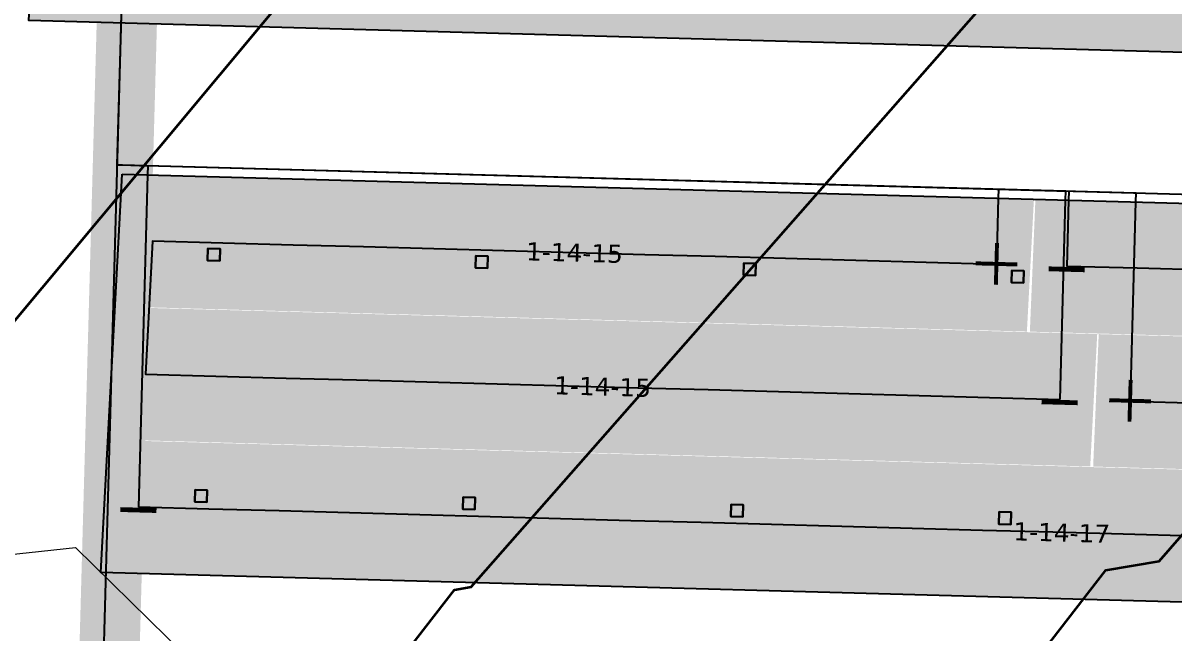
# Model space of a CAD drawing. Header units: metres. Extents: x 1477905 to 1478744, y 4202276 to 4202610.
# Drawn here: x 1478456.14 to 1478475.23, y 4202415.9 to 4202426.01 of the extents above; entities that cross this region are included whole.
import ezdxf

# ---------------------------------------------------------------- set-up
doc = ezdxf.new("R2010")
doc.units = ezdxf.units.M
doc.layers.add('Nouveau Terrain - CN - Courbes', color=22, linetype='Continuous', lineweight=0)
for name, color, linetype in [('PVcase Device Coloring', 7, 'Continuous'), ('PVcase Polarity Symbols', 7, 'Continuous'), ('PVcase Poles', 7, 'Continuous'), ('PVcase PV Modules (full frames)', 142, 'Continuous'), ('PVcase PV Modules (optimised)', 142, 'Continuous'), ('PVcase String Cables', 150, 'Continuous'), ('PVcase Stringing Numbers', 7, 'Continuous'), ('PVcase Strings', 92, 'Continuous'), ('PVcase Trenches', 7, 'Continuous')]:
    doc.layers.add(name, color=color, linetype=linetype)
doc.layers.add('PVcase Offsets', color=240, linetype='Continuous', plot=False)
doc.styles.get("Standard").update_dxf_attribs({"font": 'verdana.ttf'})
doc.styles.add('UBS-Style de texte', font='verdana.ttf')

# ---------------------------------------------------------------- blocks, each defined once
blk = doc.blocks.new('3P18@15DEG F FX ID2 PVBlock')
at = {"layer": 'PVcase PV Modules (optimised)', "color": 0}
blk.add_polyline3d([(0, 0, 1.773945735132677), (21.06698842950539, -0.5810537936249747, 1.773945735132684), (20.88445742833418, -7.198992669318526, 7.019385073192552e-15), (-0.182531001171211, -6.617938875693552, 0)], close=True, dxfattribs=at)

msp = doc.modelspace()

# ---------------------------------------------------------------- hatches: boundary and pattern name
at = {"layer": 'PVcase Device Coloring', "true_color": 0x00ff40, "transparency": 33554582}
for points in [[(1478456.346182858, 4202428.253430002), (1478456.249291877, 4202426.054886562), (1478488.01849779, 4202425.178652277), (1478488.115388771, 4202427.377195718)], [(1478457.787207342, 4202423.507564032), (1478457.671045984, 4202421.309552091), (1478472.807711432, 4202420.892063995), (1478472.92387279, 4202423.090075935)], [(1478472.948912517, 4202423.089385308), (1478472.856867017, 4202420.890708223), (1478489.417542936, 4202420.433944146), (1478489.509588436, 4202422.632621231)], [(1478457.670536057, 4202421.299903224), (1478457.554374699, 4202419.101891284), (1478473.858384564, 4202418.652206374), (1478473.974545921, 4202420.850218315)], [(1478473.999585649, 4202420.849527687), (1478473.907540149, 4202418.650850601), (1478489.325093373, 4202418.225615273), (1478489.417138873, 4202420.424292359)], [(1478457.540092537, 4202419.092622272), (1478457.448047037, 4202416.893945186), (1478489.23264381, 4202416.0172864), (1478489.32468931, 4202418.215963486)]]:
    msp.add_hatch(color=100, dxfattribs=at).paths.add_polyline_path(points, flags=0)

# ---------------------------------------------------------------- linework, layer by layer
at = {"layer": 'Nouveau Terrain - CN - Courbes', "linetype": 'Continuous', "lineweight": 35}
for points in [[(1478460.05602341, 4202398.024387334, 66), (1478459.212787518, 4202398.190406777, 66), (1478462.015698838, 4202401.475463587, 66), (1478465.607678771, 4202405.935287581, 66), (1478474.120264327, 4202416.931485549, 66), (1478475.004602611, 4202417.081417836, 66), (1478482.580715698, 4202425.772784553, 66), (1478516.306781525, 4202448.862316032, 66), (1478517.882323446, 4202450.561830505, 66), (1478520.160226136, 4202452.125735318, 66), (1478525.940551864, 4202455.216131345, 66), (1478534.350687071, 4202460.458383814, 66), (1478536.699811654, 4202461.468913687, 66), (1478544.439863948, 4202462.628009935, 66)], [(1478387.232329983, 4202386.094619704, 67), (1478390.908338942, 4202388.990672459, 67), (1478394.47325859, 4202390.825382657, 67), (1478403.84511512, 4202393.310762256, 67), (1478406.848609371, 4202393.746526284, 67), (1478419.865804031, 4202397.782705342, 67), (1478421.240200262, 4202398.136099674, 67), (1478435.962054715, 4202405.513392548, 67), (1478437.087439957, 4202405.888138734, 67), (1478450.501439546, 4202402.302026521, 67), (1478451.480135427, 4202402.868218603, 67), (1478459.843731548, 4202412.131789844, 67), (1478463.308035592, 4202416.60683128, 67), (1478463.581035824, 4202416.653115184, 67), (1478482.375803458, 4202438.020804289, 67), (1478497.450971379, 4202448.386024848, 67), (1478505.261635727, 4202457.458648583, 67), (1478506.615047561, 4202458.523228514, 67), (1478512.302633515, 4202459.35741089, 67)], [(1478382.674951955, 4202393.064972125, 68), (1478392.160012456, 4202393.915539281, 68), (1478408.572602311, 4202397.695391111, 68), (1478411.005924529, 4202398.345791377, 68), (1478424.425779848, 4202403.867494396, 68), (1478429.207365926, 4202406.60018896, 68), (1478439.759842597, 4202413.003954636, 68), (1478442.229096557, 4202413.551373658, 68), (1478448.473699888, 4202411.585819535, 68), (1478451.987202559, 4202415.68831224, 68), (1478451.533455446, 4202415.710749501, 68), (1478460.384080741, 4202426.321204039, 68), (1478480.902368245, 4202449.234239168, 68), (1478483.493196187, 4202452.662001734, 68), (1478486.112530289, 4202454.424431515, 68), (1478486.203066048, 4202455.292994858, 68), (1478486.093835264, 4202455.643218388, 68), (1478487.074422432, 4202456.74510361, 68), (1478488.47562959, 4202457.155392223, 68), (1478492.289136846, 4202457.795992169, 68)]]:
    msp.add_polyline3d(points, dxfattribs=at)
at = {"layer": 'PVcase Offsets', "lineweight": 0}
msp.add_lwpolyline([(1478336.653279952, 4202397.082392415), (1478356.385953678, 4202396.519272732), (1478375.33579532, 4202395.432378176), (1478391.166266549, 4202396.634296417), (1478409.792044454, 4202400.420287794), (1478424.338882128, 4202406.468685866), (1478438.649206015, 4202415.323394071), (1478457.015813257, 4202417.309375491), (1478458.840180576, 4202415.514034653), (1478439.998147151, 4202411.754207935), (1478437.313229889, 4202409.707450787), (1478427.14903107, 4202403.095863849), (1478411.99033549, 4202396.586962639), (1478407.669610445, 4202395.390793254), (1478392.689300861, 4202392.081348936), (1478388.430220432, 4202391.892159718), (1478375.013395144, 4202392.502047614), (1478356.330812155, 4202394.520033022), (1478337.247345298, 4202393.893641054)], dxfattribs=at)
at = {"layer": 'PVcase Poles'}
for points in [[(1478459.208356116, 4202422.071836092, 66.78897480915047), (1478459.213870269, 4202422.271760063, 66.78897480915047), (1478459.213870269, 4202422.271760063, 69.87545788580857), (1478459.208356116, 4202422.071836092, 69.8216288841715), (1478459.208356116, 4202422.071836092, 66.78897480915047), (1478459.408280087, 4202422.066321939, 66.78897480915047), (1478459.408280087, 4202422.066321939, 69.80271264820189), (1478459.208356116, 4202422.071836092, 69.8216288841715), (1478459.408280087, 4202422.066321939, 69.80271264820189), (1478459.41379424, 4202422.266245911, 69.85654164983896), (1478459.41379424, 4202422.266245911, 66.78897480915047), (1478459.408280087, 4202422.066321939, 66.78897480915047), (1478459.41379424, 4202422.266245911, 66.78897480915047), (1478459.213870269, 4202422.271760063, 66.78897480915047), (1478459.41379424, 4202422.266245911, 66.78897480915047), (1478459.41379424, 4202422.266245911, 69.85654164983896), (1478459.213870269, 4202422.271760063, 69.87545788580857)], [(1478463.655808969, 4202421.949169801, 66.3919147981967), (1478463.661323122, 4202422.149093772, 66.3919147981967), (1478463.661323122, 4202422.149093772, 69.4546525809418), (1478463.655808969, 4202421.949169801, 69.40082357930474), (1478463.655808969, 4202421.949169801, 66.3919147981967), (1478463.85573294, 4202421.943655648, 66.3919147981967), (1478463.85573294, 4202421.943655648, 69.38190734333512), (1478463.655808969, 4202421.949169801, 69.40082357930474), (1478463.85573294, 4202421.943655648, 69.38190734333512), (1478463.861247092, 4202422.14357962, 69.43573634497218), (1478463.861247092, 4202422.14357962, 66.3919147981967), (1478463.85573294, 4202421.943655648, 66.3919147981967), (1478463.861247092, 4202422.14357962, 66.3919147981967), (1478463.661323122, 4202422.149093772, 66.3919147981967), (1478463.861247092, 4202422.14357962, 66.3919147981967), (1478463.861247092, 4202422.14357962, 69.43573634497218), (1478463.661323122, 4202422.149093772, 69.4546525809418)], [(1478468.103261822, 4202421.826503508, 66.00094258133319), (1478468.108775974, 4202422.026427479, 66.00094258133319), (1478468.108775974, 4202422.026427479, 69.03384727558932), (1478468.103261822, 4202421.826503508, 68.98001827395225), (1478468.103261822, 4202421.826503508, 66.00094258133319), (1478468.303185792, 4202421.820989355, 66.00094258133319), (1478468.303185792, 4202421.820989355, 68.96110203798264), (1478468.103261822, 4202421.826503508, 68.98001827395225), (1478468.303185792, 4202421.820989355, 68.96110203798264), (1478468.308699945, 4202422.020913327, 69.01493103961971), (1478468.308699945, 4202422.020913327, 66.00094258133319), (1478468.303185792, 4202421.820989355, 66.00094258133319), (1478468.308699945, 4202422.020913327, 66.00094258133319), (1478468.108775974, 4202422.026427479, 66.00094258133319), (1478468.308699945, 4202422.020913327, 66.00094258133319), (1478468.308699945, 4202422.020913327, 69.01493103961971), (1478468.108775974, 4202422.026427479, 69.03384727558932)], [(1478472.550714674, 4202421.703837217, 65.58812014345139), (1478472.556228827, 4202421.903761188, 65.58812014345139), (1478472.556228827, 4202421.903761188, 68.61304197072256), (1478472.550714674, 4202421.703837217, 68.5592129690855), (1478472.550714674, 4202421.703837217, 65.58812014345139), (1478472.750638645, 4202421.698323064, 65.58812014345139), (1478472.750638645, 4202421.698323064, 68.54029673311587), (1478472.550714674, 4202421.703837217, 68.5592129690855), (1478472.750638645, 4202421.698323064, 68.54029673311587), (1478472.756152797, 4202421.898247036, 68.59412573475294), (1478472.756152797, 4202421.898247036, 65.58812014345139), (1478472.750638645, 4202421.698323064, 65.58812014345139), (1478472.756152797, 4202421.898247036, 65.58812014345139), (1478472.556228827, 4202421.903761188, 65.58812014345139), (1478472.756152797, 4202421.898247036, 65.58812014345139), (1478472.756152797, 4202421.898247036, 68.59412573475294), (1478472.556228827, 4202421.903761188, 68.61304197072256)], [(1478458.996609323, 4202418.065150988, 66.5147261078975), (1478459.002123475, 4202418.26507496, 66.5147261078975), (1478459.002123475, 4202418.26507496, 68.80548877751637), (1478458.996609323, 4202418.065150988, 68.7516597758793), (1478458.996609323, 4202418.065150988, 66.5147261078975), (1478459.196533294, 4202418.059636836, 66.5147261078975), (1478459.196533294, 4202418.059636836, 68.73274353990968), (1478458.996609323, 4202418.065150988, 68.7516597758793), (1478459.196533294, 4202418.059636836, 68.73274353990968), (1478459.202047446, 4202418.259560808, 68.78657254154675), (1478459.202047446, 4202418.259560808, 66.5147261078975), (1478459.196533294, 4202418.059636836, 66.5147261078975), (1478459.202047446, 4202418.259560808, 66.5147261078975), (1478459.002123475, 4202418.26507496, 66.5147261078975), (1478459.202047446, 4202418.259560808, 66.5147261078975), (1478459.202047446, 4202418.259560808, 68.78657254154675), (1478459.002123475, 4202418.26507496, 68.80548877751637)], [(1478463.444062175, 4202417.942484696, 66.10845244966538), (1478463.449576328, 4202418.142408668, 66.10845244966538), (1478463.449576328, 4202418.142408668, 68.38468347243717), (1478463.444062175, 4202417.942484696, 68.3308544708001), (1478463.444062175, 4202417.942484696, 66.10845244966538), (1478463.643986146, 4202417.936970544, 66.10845244966538), (1478463.643986146, 4202417.936970544, 68.31193823483049), (1478463.444062175, 4202417.942484696, 68.3308544708001), (1478463.643986146, 4202417.936970544, 68.31193823483049), (1478463.649500298, 4202418.136894516, 68.36576723646756), (1478463.649500298, 4202418.136894516, 66.10845244966538), (1478463.643986146, 4202417.936970544, 66.10845244966538), (1478463.649500298, 4202418.136894516, 66.10845244966538), (1478463.449576328, 4202418.142408668, 66.10845244966538), (1478463.649500298, 4202418.136894516, 66.10845244966538), (1478463.649500298, 4202418.136894516, 68.36576723646756), (1478463.449576328, 4202418.142408668, 68.38468347243717)], [(1478467.891515028, 4202417.819818405, 65.6864308455577), (1478467.89702918, 4202418.019742376, 65.6864308455577), (1478467.89702918, 4202418.019742376, 67.9638781673174), (1478467.891515028, 4202417.819818405, 67.91004916568033), (1478467.891515028, 4202417.819818405, 65.6864308455577), (1478468.091438999, 4202417.814304252, 65.6864308455577), (1478468.091438999, 4202417.814304252, 67.89113292971072), (1478467.891515028, 4202417.819818405, 67.91004916568033), (1478468.091438999, 4202417.814304252, 67.89113292971072), (1478468.096953151, 4202418.014228224, 67.94496193134779), (1478468.096953151, 4202418.014228224, 65.6864308455577), (1478468.091438999, 4202417.814304252, 65.6864308455577), (1478468.096953151, 4202418.014228224, 65.6864308455577), (1478467.89702918, 4202418.019742376, 65.6864308455577), (1478468.096953151, 4202418.014228224, 65.6864308455577), (1478468.096953151, 4202418.014228224, 67.94496193134779), (1478467.89702918, 4202418.019742376, 67.9638781673174)], [(1478472.33896788, 4202417.697152113, 65.24176131835785), (1478472.344482033, 4202417.897076084, 65.24176131835785), (1478472.344482033, 4202417.897076084, 67.54307286221793), (1478472.33896788, 4202417.697152113, 67.48924386058086), (1478472.33896788, 4202417.697152113, 65.24176131835785), (1478472.538891851, 4202417.69163796, 65.24176131835785), (1478472.538891851, 4202417.69163796, 67.47032762461124), (1478472.33896788, 4202417.697152113, 67.48924386058086), (1478472.538891851, 4202417.69163796, 67.47032762461124), (1478472.544406004, 4202417.891561932, 67.52415662624831), (1478472.544406004, 4202417.891561932, 65.24176131835785), (1478472.538891851, 4202417.69163796, 65.24176131835785), (1478472.544406004, 4202417.891561932, 65.24176131835785), (1478472.344482033, 4202417.897076084, 65.24176131835785), (1478472.544406004, 4202417.891561932, 65.24176131835785), (1478472.544406004, 4202417.891561932, 67.52415662624831), (1478472.344482033, 4202417.897076084, 67.54307286221793)]]:
    msp.add_polyline3d(points, dxfattribs=at)
at = {"layer": 'PVcase String Cables'}
for points in [[(1478339.660408163, 4202436.043583617, 76.0200912943735), (1478349.745420294, 4202435.765426419, 75.69530974273171), (1478349.994391164, 4202435.758559492, 75.68483412742162), (1478371.060540808, 4202435.177528843, 75.49677146963754), (1478371.338314589, 4202435.169867496, 75.49281086919423), (1478392.399086598, 4202434.588985168, 74.9808703422818), (1478392.675444939, 4202434.581362861, 74.97062224059476), (1478413.72650541, 4202434.00074839, 74.15125363802694), (1478414.005574829, 4202433.993051308, 74.13955276937888), (1478435.040720615, 4202433.412875784, 72.9812509305466), (1478435.347755606, 4202433.404407376, 72.95878892240175), (1478456.335846844, 4202432.825529675, 71.13655079202223), (1478456.590860719, 4202432.818496075, 71.11350164944335), (1478457.953405293, 4202432.780915398, 70.99131719120633), (1478457.953405293, 4202432.780915398, 67.89605322179095), (1478457.890513572, 4202430.50068047, 67.73212957208149), (1478457.827621851, 4202428.220445542, 67.56652980284153), (1478457.76473013, 4202425.940210612, 67.4035491288363), (1478457.70183841, 4202423.659975684, 67.24089141096175), (1478457.795126071, 4202423.657402694, 67.23245190847813), (1478457.795126071, 4202423.657402694, 70.33546205716722), (1478472.335994561, 4202423.256347399, 68.9596465500219), (1478472.331858946, 4202423.106404414, 68.95928860253052), (1478472.301525884, 4202422.006633131, 68.66317808742124)], [(1478339.660408163, 4202436.043583617, 76.0200912943735), (1478349.745420294, 4202435.765426419, 75.69530974273171), (1478349.994391164, 4202435.758559492, 75.68483412742162), (1478371.060540808, 4202435.177528843, 75.49677146963754), (1478371.338314589, 4202435.169867496, 75.49281086919423), (1478392.399086598, 4202434.588985168, 74.9808703422818), (1478392.675444939, 4202434.581362861, 74.97062224059476), (1478413.72650541, 4202434.00074839, 74.15125363802694), (1478414.005574829, 4202433.993051308, 74.13955276937888), (1478435.040720615, 4202433.412875784, 72.9812509305466), (1478435.347755606, 4202433.404407376, 72.95878892240175), (1478456.335846844, 4202432.825529675, 71.13655079202223), (1478456.590860719, 4202432.818496075, 71.11350164944335), (1478457.953405293, 4202432.780915398, 70.99131719120633), (1478457.953405293, 4202432.780915398, 67.89605322179095), (1478457.890513572, 4202430.50068047, 67.73212957208149), (1478457.827621851, 4202428.220445542, 67.56652980284153), (1478457.76473013, 4202425.940210613, 67.40354912890533), (1478457.70183841, 4202423.659975685, 67.24089141103045), (1478457.795126072, 4202423.657402695, 67.23245190852623), (1478457.795126072, 4202423.657402695, 70.33546205714987), (1478473.447600131, 4202423.225687933, 68.8544696012095), (1478473.443464516, 4202423.075744947, 68.85411165373547), (1478473.352199016, 4202419.76677551, 67.96318036724146)], [(1478339.660408163, 4202436.043583617, 76.0200912943735), (1478349.745420294, 4202435.765426419, 75.69530974273171), (1478349.994391164, 4202435.758559492, 75.68483412742162), (1478371.060540808, 4202435.177528843, 75.49677146963754), (1478371.338314589, 4202435.169867496, 75.49281086919423), (1478392.399086598, 4202434.588985168, 74.9808703422818), (1478392.675444939, 4202434.581362861, 74.97062224059476), (1478413.72650541, 4202434.00074839, 74.15125363802694), (1478414.005574829, 4202433.993051308, 74.13955276937888), (1478435.040720615, 4202433.412875784, 72.9812509305466), (1478435.347755606, 4202433.404407376, 72.95878892240175), (1478456.335846844, 4202432.825529675, 71.13655079202223), (1478456.590860719, 4202432.818496075, 71.11350164944335), (1478457.953405293, 4202432.780915398, 70.99131719120633), (1478457.953405293, 4202432.780915398, 67.89605322179095), (1478457.890513572, 4202430.50068047, 67.73212957208149), (1478457.827621851, 4202428.220445542, 67.56652980284153), (1478457.76473013, 4202425.940210612, 67.4035491288363), (1478457.70183841, 4202423.659975684, 67.24089141096175), (1478457.795126071, 4202423.657402694, 67.23245190847813), (1478457.795126071, 4202423.657402694, 70.33546205716722), (1478478.7685136, 4202423.07893052, 68.35101994359718)], [(1478339.660408163, 4202436.043583617, 76.0200912943735), (1478349.745420294, 4202435.765426419, 75.69530974273171), (1478349.994391164, 4202435.758559492, 75.68483412742162), (1478371.060540808, 4202435.177528843, 75.49677146963754), (1478371.338314589, 4202435.169867496, 75.49281086919423), (1478392.399086598, 4202434.588985168, 74.9808703422818), (1478392.675444939, 4202434.581362861, 74.97062224059476), (1478413.72650541, 4202434.00074839, 74.15125363802694), (1478414.005574829, 4202433.993051308, 74.13955276937888), (1478435.040720615, 4202433.412875784, 72.9812509305466), (1478435.347755606, 4202433.404407376, 72.95878892240175), (1478456.335846844, 4202432.825529675, 71.13655079202223), (1478456.590860719, 4202432.818496075, 71.11350164944335), (1478457.953405293, 4202432.780915398, 70.99131719120633), (1478457.953405293, 4202432.780915398, 67.89605322179095), (1478457.890513572, 4202430.500680469, 67.7321295720302), (1478457.827621851, 4202428.220445541, 67.56652980279337), (1478457.76473013, 4202425.940210612, 67.4035491288363), (1478457.701838409, 4202423.659975683, 67.24089141091365), (1478457.795126071, 4202423.657402693, 67.23245190840943), (1478457.795126071, 4202423.657402693, 70.33546205716257), (1478478.7685136, 4202423.078930515, 68.35101994359128)], [(1478339.660408163, 4202436.043583617, 76.0200912943735), (1478349.745420294, 4202435.765426419, 75.69530974273171), (1478349.994391164, 4202435.758559492, 75.68483412742162), (1478371.060540808, 4202435.177528843, 75.49677146963754), (1478371.338314589, 4202435.169867496, 75.49281086919423), (1478392.399086598, 4202434.588985168, 74.9808703422818), (1478392.675444939, 4202434.581362861, 74.97062224059476), (1478413.72650541, 4202434.00074839, 74.15125363802694), (1478414.005574829, 4202433.993051308, 74.13955276937888), (1478435.040720615, 4202433.412875784, 72.9812509305466), (1478435.347755606, 4202433.404407376, 72.95878892240175), (1478456.335846844, 4202432.825529675, 71.13655079202223), (1478456.590860719, 4202432.818496075, 71.11350164944335), (1478457.953405293, 4202432.780915398, 70.99131719120633), (1478457.953405293, 4202432.780915398, 67.89605322179095), (1478457.890513572, 4202430.50068047, 67.73212957208149), (1478457.827621851, 4202428.220445542, 67.56652980284153), (1478457.76473013, 4202425.940210612, 67.4035491288363), (1478457.70183841, 4202423.659975684, 67.24089141096175), (1478457.795126071, 4202423.657402694, 67.23245190847813), (1478457.795126071, 4202423.657402694, 70.33546205716722), (1478474.614944547, 4202423.19349112, 68.74401880172103), (1478474.610808932, 4202423.043548133, 68.74366085424283), (1478474.519543432, 4202419.734578696, 67.85272956774882)], [(1478339.660408163, 4202436.043583617, 76.0200912943735), (1478349.745420294, 4202435.765426419, 75.69530974273171), (1478349.994391164, 4202435.758559492, 75.68483412742162), (1478371.060540808, 4202435.177528843, 75.49677146963754), (1478371.338314589, 4202435.169867496, 75.49281086919423), (1478392.399086598, 4202434.588985168, 74.9808703422818), (1478392.675444939, 4202434.581362861, 74.97062224059476), (1478413.72650541, 4202434.00074839, 74.15125363802694), (1478414.005574829, 4202433.993051308, 74.13955276937888), (1478435.040720615, 4202433.412875784, 72.9812509305466), (1478435.347755606, 4202433.404407376, 72.95878892240175), (1478456.335846844, 4202432.825529675, 71.13655079202223), (1478456.590860719, 4202432.818496075, 71.11350164944335), (1478457.953405293, 4202432.780915398, 70.99131719120633), (1478457.953405293, 4202432.780915398, 67.89605322179095), (1478457.890513572, 4202430.50068047, 67.73212957210136), (1478457.827621851, 4202428.220445542, 67.56652980286215), (1478457.76473013, 4202425.940210612, 67.4035491288363), (1478457.701838409, 4202423.659975684, 67.24089141098234), (1478457.795126071, 4202423.657402694, 67.23245190847813), (1478457.795126071, 4202423.657402694, 70.33546205716722), (1478473.503338977, 4202423.224150586, 68.84919575051143), (1478473.499203363, 4202423.0742076, 68.84883780303788), (1478473.4688703, 4202421.974436318, 68.55272728818159)], [(1478339.660408163, 4202436.043583617, 76.0200912943735), (1478349.745420294, 4202435.765426419, 75.69530974273171), (1478349.994391164, 4202435.758559492, 75.68483412742162), (1478371.060540808, 4202435.177528843, 75.49677146963754), (1478371.338314589, 4202435.169867496, 75.49281086919423), (1478392.399086598, 4202434.588985168, 74.9808703422818), (1478392.675444939, 4202434.581362861, 74.97062224059476), (1478413.72650541, 4202434.00074839, 74.15125363802694), (1478414.005574829, 4202433.993051308, 74.13955276937888), (1478435.040720615, 4202433.412875784, 72.9812509305466), (1478435.347755606, 4202433.404407376, 72.95878892240175), (1478456.335846844, 4202432.825529675, 71.13655079202223), (1478456.590860719, 4202432.818496075, 71.11350164944335), (1478457.953405293, 4202432.780915398, 70.99131719120633), (1478457.953405293, 4202432.780915398, 67.89605322179095), (1478457.890513572, 4202430.500680469, 67.7321295720302), (1478457.827621851, 4202428.220445541, 67.56652980279337), (1478457.76473013, 4202425.940210612, 67.40354912885682), (1478457.701838409, 4202423.659975683, 67.24089141093424), (1478457.795126071, 4202423.657402693, 67.23245190840943), (1478457.795126071, 4202423.657402693, 70.33546205716257), (1478478.7685136, 4202423.078930514, 68.35101994358662)], [(1478339.660408163, 4202436.043583617, 76.0200912943735), (1478349.745420294, 4202435.765426419, 75.69530974273171), (1478349.994391164, 4202435.758559492, 75.68483412742162), (1478371.060540808, 4202435.177528843, 75.49677146963754), (1478371.338314589, 4202435.169867496, 75.49281086919423), (1478392.399086598, 4202434.588985168, 74.9808703422818), (1478392.675444939, 4202434.581362861, 74.97062224059476), (1478413.72650541, 4202434.00074839, 74.15125363802694), (1478414.005574829, 4202433.993051308, 74.13955276937888), (1478435.040720615, 4202433.412875784, 72.9812509305466), (1478435.347755606, 4202433.404407376, 72.95878892240175), (1478456.335846844, 4202432.825529675, 71.13655079202223), (1478456.590860719, 4202432.818496075, 71.11350164944335), (1478457.953405293, 4202432.780915398, 70.99131719120633), (1478457.953405293, 4202432.780915398, 67.89605322179095), (1478457.890513572, 4202430.500680471, 67.73212957215264), (1478457.827621852, 4202428.220445544, 67.56652980302724), (1478457.764730131, 4202425.940210618, 67.40354912923002), (1478457.70183841, 4202423.659975691, 67.24089141142206), (1478457.795126071, 4202423.657402694, 67.23245190847813), (1478457.795126071, 4202423.657402694, 70.33546205716722), (1478458.216383873, 4202423.645783851, 70.29560384521322), (1478458.212248259, 4202423.495840873, 70.2952458977544), (1478458.060050321, 4202417.977673281, 68.80949383964469)], [(1478414.005574829, 4202433.993051308, 74.13955276937888), (1478435.040720615, 4202433.412875784, 72.9812509305466), (1478435.347755606, 4202433.404407376, 72.95878892240175), (1478456.335846844, 4202432.825529675, 71.13655079202223), (1478456.590860719, 4202432.818496075, 71.11350164944335), (1478457.953405293, 4202432.780915398, 70.99131719120633), (1478457.953405293, 4202432.780915398, 67.89605322179095), (1478457.881477739, 4202430.173072607, 67.70786785501518), (1478457.809550185, 4202427.565229817, 67.51974736450501), (1478457.737622631, 4202424.957387026, 67.33343128874391), (1478457.665695077, 4202422.349544236, 67.14727723095238), (1478457.593767523, 4202419.741701446, 66.95667326383902), (1478457.521839969, 4202417.133858656, 66.77064314308186), (1478457.449912415, 4202414.526015865, 66.5877437197098), (1478457.449912415, 4202414.526015865, 69.66466469273297), (1478474.214608131, 4202414.06362469, 68.13772208946679), (1478474.210472516, 4202413.913681704, 68.13739029056275), (1478474.180139454, 4202412.813910419, 67.84137608123045)], [(1478414.005574829, 4202433.993051308, 74.13955276937888), (1478435.040720615, 4202433.412875784, 72.9812509305466), (1478435.347755606, 4202433.404407376, 72.95878892240175), (1478456.335846844, 4202432.825529675, 71.13655079202223), (1478456.590860719, 4202432.818496075, 71.11350164944335), (1478457.953405293, 4202432.780915398, 70.99131719120633), (1478457.953405293, 4202432.780915398, 67.89605322179095), (1478457.881477739, 4202430.173072608, 67.70786785508635), (1478457.809550185, 4202427.565229817, 67.51974736450501), (1478457.737622631, 4202424.957387027, 67.3334312888126), (1478457.665695077, 4202422.349544236, 67.14727723093173), (1478457.593767523, 4202419.741701446, 66.95667326388808), (1478457.521839969, 4202417.133858656, 66.77064314306104), (1478457.449912415, 4202414.526015866, 66.58774371975805), (1478457.449912415, 4202414.526015866, 69.66466469271619), (1478463.651417233, 4202414.354970654, 69.09982641168949), (1478463.647281619, 4202414.205027672, 69.0994946127867), (1478463.556016118, 4202410.896058234, 68.20885308979362)], [(1478414.005574829, 4202433.993051308, 74.13955276937888), (1478435.040720615, 4202433.412875784, 72.9812509305466), (1478435.347755606, 4202433.404407376, 72.95878892240175), (1478456.335846844, 4202432.825529675, 71.13655079202223), (1478456.590860719, 4202432.818496075, 71.11350164944335), (1478457.953405293, 4202432.780915398, 70.99131719120633), (1478457.953405293, 4202432.780915398, 67.89605322179095), (1478457.881477739, 4202430.173072607, 67.70786785501518), (1478457.809550185, 4202427.565229817, 67.51974736450501), (1478457.737622631, 4202424.957387026, 67.33343128874391), (1478457.665695077, 4202422.349544236, 67.14727723095238), (1478457.593767523, 4202419.741701446, 66.95667326383902), (1478457.521839969, 4202417.133858656, 66.77064314308186), (1478457.449912415, 4202414.526015865, 66.5877437197098), (1478457.449912415, 4202414.526015865, 69.66466469273297), (1478464.819141436, 4202414.322763366, 68.99346910793373), (1478464.815005822, 4202414.172820383, 68.99313730902655), (1478464.723740321, 4202410.863850946, 68.10249578603346)], [(1478414.005574829, 4202433.993051308, 74.13955276937888), (1478435.040720615, 4202433.412875784, 72.9812509305466), (1478435.347755606, 4202433.404407376, 72.95878892240175), (1478456.335846844, 4202432.825529675, 71.13655079202223), (1478456.590860719, 4202432.818496075, 71.11350164944335), (1478457.953405284, 4202432.780915398, 70.99131719201999), (1478457.953405284, 4202432.780915398, 67.8960532225603), (1478457.881477731, 4202430.173072608, 67.70786785576182), (1478457.809550179, 4202427.565229817, 67.5197473650614), (1478457.737622626, 4202424.957387027, 67.33343128926559), (1478457.665695073, 4202422.349544236, 67.14727723128273), (1478457.59376752, 4202419.741701446, 66.95667326414008), (1478457.521839968, 4202417.133858656, 66.77064314316515), (1478457.449912415, 4202414.526015866, 66.58774371975805), (1478457.449912415, 4202414.526015866, 69.66466469271619), (1478454.255950539, 4202414.614109329, 69.9555734301129), (1478454.251814924, 4202414.464166352, 69.95524163123166), (1478454.099616986, 4202408.94599876, 68.46997279434207)]]:
    msp.add_polyline3d(points, dxfattribs=at)
at = {"layer": 'PVcase Strings'}
for points in [[(1478472.301525884, 4202422.006633131), (1478471.134181468, 4202422.038829945), (1478469.966837052, 4202422.071026758), (1478468.799492636, 4202422.103223572), (1478467.632148219, 4202422.135420386), (1478466.464803803, 4202422.1676172), (1478465.297459387, 4202422.199814013), (1478464.13011497, 4202422.232010827), (1478462.962770554, 4202422.264207641), (1478461.795426138, 4202422.296404455), (1478460.628081722, 4202422.328601268), (1478459.460737306, 4202422.360798082), (1478458.293392889, 4202422.392994896), (1478458.176721605, 4202420.185334088), (1478459.344066021, 4202420.153137275), (1478460.511410438, 4202420.120940461), (1478461.678754854, 4202420.088743648), (1478462.84609927, 4202420.056546833), (1478464.013443686, 4202420.02435002), (1478465.180788102, 4202419.992153206), (1478466.348132519, 4202419.959956393), (1478467.515476935, 4202419.927759578), (1478468.682821351, 4202419.895562765), (1478469.850165767, 4202419.863365951), (1478471.017510183, 4202419.831169138), (1478472.1848546, 4202419.798972324), (1478473.352199016, 4202419.76677551)], [(1478475.803559133, 4202421.91004269), (1478474.636214717, 4202421.942239503), (1478473.4688703, 4202421.974436318)], [(1478474.519543432, 4202419.734578696), (1478475.686887848, 4202419.702381883)], [(1478475.570216564, 4202417.494721076), (1478474.402872148, 4202417.526917889), (1478473.235527731, 4202417.559114703), (1478472.068183315, 4202417.591311516), (1478470.900838899, 4202417.62350833), (1478469.733494483, 4202417.655705144), (1478468.566150067, 4202417.687901958), (1478467.39880565, 4202417.720098771), (1478466.231461234, 4202417.752295585), (1478465.064116818, 4202417.784492399), (1478463.896772402, 4202417.816689213), (1478462.729427985, 4202417.848886026), (1478461.562083569, 4202417.88108284), (1478460.394739153, 4202417.913279654), (1478459.227394737, 4202417.945476468), (1478458.060050321, 4202417.977673281)]]:
    msp.add_lwpolyline(points, dxfattribs=at)
at = {"layer": 'PVcase Trenches', "color": 1, "const_width": 1}
msp.add_lwpolyline([(1478457.51000708, 4202413.077808494), (1478458.076802424, 4202433.627835142)], dxfattribs=at)

# ---------------------------------------------------------------- block references
at = {"layer": 'PVcase PV Modules (full frames)', "extrusion": (0.0892477205726537, -0.002461563349913495, 0.9960064181913989), "rotation": 271.5798884593579}
msp.add_blockref('3P18@15DEG F FX ID2 PVBlock', (4241597.305461867, -1356584.557895891, 121673.3813313976), dxfattribs=at)
at = {"layer": 'PVcase PV Modules (full frames)', "extrusion": (0.09412515949910816, -0.002596089193551462, 0.9955569871535063), "rotation": 271.5798884593579}
msp.add_blockref('3P18@15DEG F FX ID2 PVBlock', (4241588.181053576, -1355973.595207812, 128318.4577938365), dxfattribs=at)

# ---------------------------------------------------------------- texts
at = {"layer": 'PVcase Polarity Symbols', "color": 1, "char_height": 0.7000000000000001, "attachment_point": 5, "rotation": 358.42011154064215}
for insert in [(1478472.301525884, 4202422.006633131), (1478474.519543432, 4202419.734578696)]:
    msp.add_mtext('＋', dxfattribs=dict(at, insert=insert))
at = {"layer": 'PVcase Polarity Symbols', "color": 7, "char_height": 0.7000000000000001, "attachment_point": 5, "rotation": 358.42011154064215}
for insert in [(1478473.4688703, 4202421.974436318), (1478473.352199016, 4202419.76677551), (1478458.060050321, 4202417.977673281)]:
    msp.add_mtext('−', dxfattribs=dict(at, insert=insert))
at = {"layer": 'PVcase Stringing Numbers', "color": 18, "true_color": 0x000000, "char_height": 0.3, "attachment_point": 5, "rotation": 358.42011154064215, "style": 'UBS-Style de texte', "bg_fill": 1, "box_fill_scale": 1.5, "bg_fill_color": 7, "bg_fill_true_color": 16777215, "bg_fill_transparency": 0}
for s, insert in [('1-14-15', (1478465.297459387, 4202422.199814013)), ('1-14-15', (1478465.76446031, 4202419.976054799)), ('1-14-17', (1478473.386368174, 4202417.554954336))]:
    msp.add_mtext(s, dxfattribs=dict(at, insert=insert))

doc.saveas('drawing.dxf')
